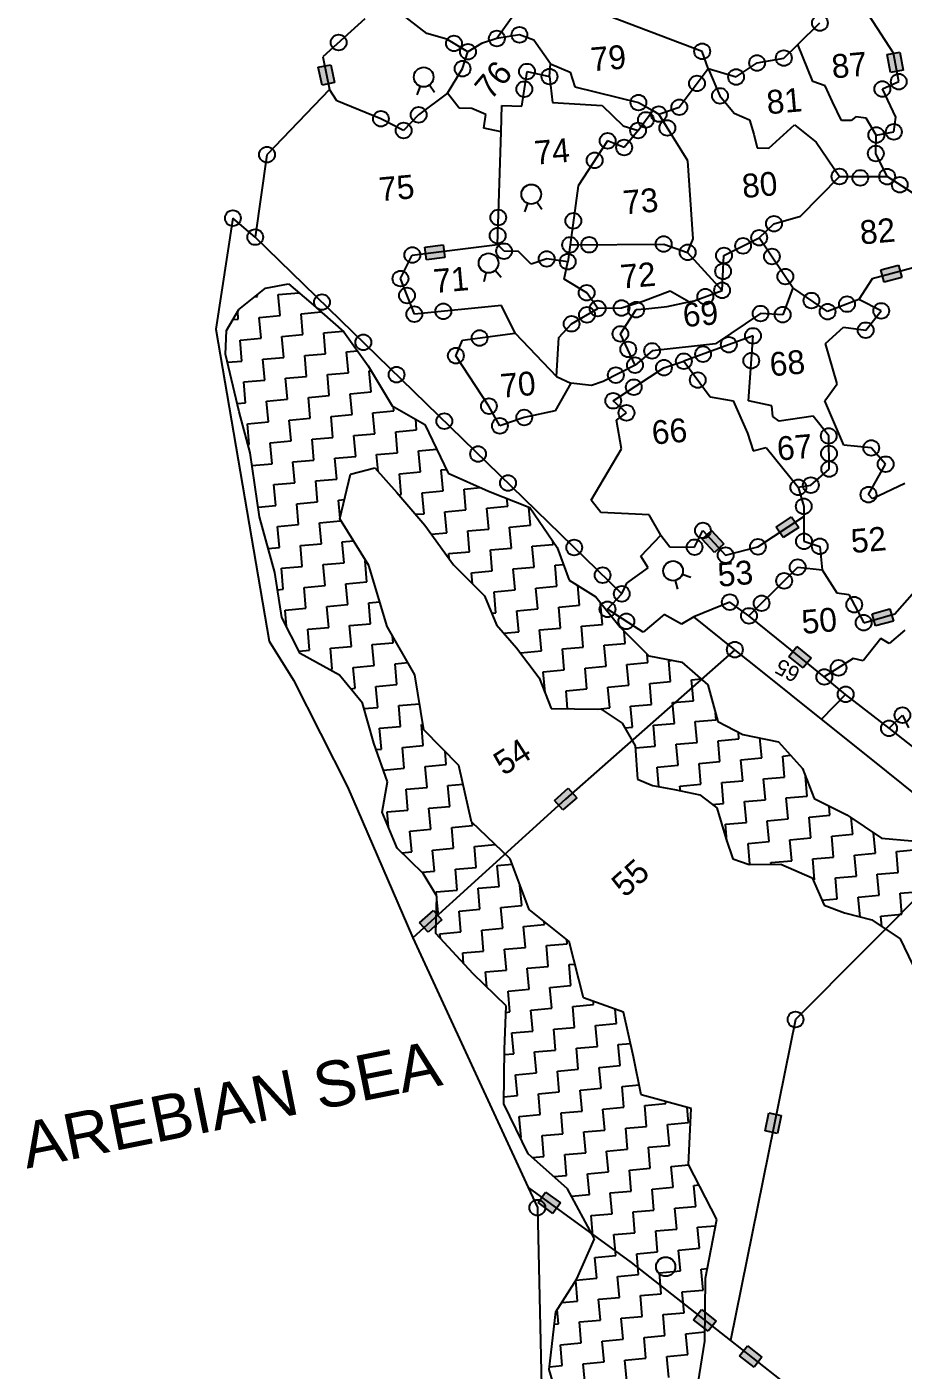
# Model space of a CAD drawing. Header units: metres. Extents: x 308560 to 311884, y 1910163 to 1912950.
# Drawn here: x 308560 to 309254, y 1910759 to 1911823 of the extents above; entities that cross this region are included whole.
import ezdxf

# ---------------------------------------------------------------- set-up
doc = ezdxf.new("R2010")
doc.units = ezdxf.units.M
doc.header["$MEASUREMENT"] = 0
for name, color, linetype in [('POLY_HATCH', 12, 'Continuous'), ('POLY_PARCEL', 6, 'Continuous'), ('TEXT_MAPOUT', 7, 'Continuous'), ('TEXT_PARCEL', 7, 'Continuous'), ('V_BOUND_LINE', 7, 'Continuous')]:
    doc.layers.add(name, color=color, linetype=linetype)
doc.styles.get("Standard").update_dxf_attribs({"font": 'arial.ttf'})
doc.styles.add('TEXT_MAP', font='')
doc.styles.get('TEXT_MAP').set_extended_font_data('Kruti Dev 050')

msp = doc.modelspace()

# ---------------------------------------------------------------- hatches: boundary and pattern name
for points in [[(309244.1, 1911787), (309254, 1911788.8), (309251.4, 1911803.2), (309241.5, 1911801.3)], [(308793.6, 1911776.9), (308803.5, 1911779), (308800.5, 1911793.2), (308790.6, 1911791.2)], [(308890.9, 1911640.5), (308889.6, 1911650.5), (308875.1, 1911648.7), (308876.4, 1911638.7)], [(309253.1, 1911624.7), (309250.5, 1911634.4), (309236.4, 1911630.6), (309239, 1911620.8)], [(309153.5, 1911426.8), (309159.1, 1911418.4), (309171.3, 1911426.5), (309165.7, 1911434.9)], [(309104.6, 1911406.6), (309112.1, 1911413.4), (309102.2, 1911424.1), (309094.8, 1911417.3)], [(309246.3, 1911352.3), (309243.6, 1911362), (309229.5, 1911358.1), (309232.2, 1911348.4)], [(309174.8, 1911315.1), (309181.1, 1911323), (309169.8, 1911332.2), (309163.4, 1911324.3)], [(308995.4, 1911212.2), (308988.7, 1911219.8), (308977.8, 1911210.1), (308984.5, 1911202.6)], [(308888.5, 1911115.5), (308881.8, 1911123), (308870.9, 1911113.2), (308877.7, 1911105.7)], [(309144.7, 1910948.2), (309154.6, 1910946.2), (309157.5, 1910960.5), (309147.6, 1910962.5)], [(308976.5, 1910882.9), (308982.4, 1910891.1), (308970.6, 1910899.7), (308964.7, 1910891.5)], [(309099.5, 1910789.6), (309105.8, 1910797.5), (309094.3, 1910806.6), (309088, 1910798.6)], [(309135.9, 1910761.1), (309142.1, 1910769), (309130.7, 1910778), (309124.4, 1910770.1)]]:
    msp.add_hatch(color=256).paths.add_polyline_path(points)

# ---------------------------------------------------------------- linework, layer by layer
for p, q in [((309241.5, 1911801.3), (309251.4, 1911803.2)), ((309251.4, 1911803.2), (309254, 1911788.8)), ((308790.6, 1911791.2), (308800.5, 1911793.2)), ((308800.5, 1911793.2), (308803.5, 1911779)), ((309244.1, 1911787), (309241.5, 1911801.3)), ((308793.6, 1911776.9), (308790.6, 1911791.2)), ((309254, 1911788.8), (309244.1, 1911787)), ((308803.5, 1911779), (308793.6, 1911776.9)), ((308869, 1911769.4), (308871.5, 1911776.1)), ((308882.7, 1911771.2), (308878.6, 1911777)), ((308954.2, 1911676.6), (308956.6, 1911683.3)), ((308967.8, 1911678.4), (308963.7, 1911684.2)), ((308875.1, 1911648.7), (308889.6, 1911650.5)), ((308876.4, 1911638.7), (308875.1, 1911648.7)), ((308889.6, 1911650.5), (308890.9, 1911640.5)), ((308890.9, 1911640.5), (308876.4, 1911638.7)), ((309236.4, 1911630.6), (309250.5, 1911634.4)), ((309250.5, 1911634.4), (309253.1, 1911624.7)), ((308922, 1911621.5), (308923.7, 1911628.4)), ((308935.4, 1911624.7), (308930.7, 1911630.1)), ((309239, 1911620.8), (309236.4, 1911630.6)), ((309253.1, 1911624.7), (309239, 1911620.8)), ((309153.5, 1911426.8), (309165.7, 1911434.9)), ((309165.7, 1911434.9), (309171.3, 1911426.5)), ((309094.8, 1911417.3), (309102.2, 1911424.1)), ((309102.2, 1911424.1), (309112.1, 1911413.4)), ((309159.1, 1911418.4), (309153.5, 1911426.8)), ((309171.3, 1911426.5), (309159.1, 1911418.4)), ((309104.6, 1911406.6), (309094.8, 1911417.3)), ((309112.1, 1911413.4), (309104.6, 1911406.6)), ((309085.7, 1911386.7), (309079, 1911389.2)), ((309075.4, 1911377.6), (309073.7, 1911384.5)), ((309229.5, 1911358.1), (309243.6, 1911362)), ((309232.2, 1911348.4), (309229.5, 1911358.1)), ((309243.6, 1911362), (309246.3, 1911352.3)), ((309246.3, 1911352.3), (309232.2, 1911348.4)), ((309163.4, 1911324.3), (309169.8, 1911332.2)), ((309174.8, 1911315.1), (309163.4, 1911324.3)), ((309169.8, 1911332.2), (309181.1, 1911323)), ((309181.1, 1911323), (309174.8, 1911315.1)), ((308977.8, 1911210.1), (308988.7, 1911219.8)), ((308988.7, 1911219.8), (308995.4, 1911212.2)), ((308984.5, 1911202.6), (308977.8, 1911210.1)), ((308995.4, 1911212.2), (308984.5, 1911202.6)), ((308870.9, 1911113.2), (308881.8, 1911123)), ((308881.8, 1911123), (308888.5, 1911115.5)), ((308877.7, 1911105.7), (308870.9, 1911113.2)), ((308888.5, 1911115.5), (308877.7, 1911105.7)), ((309144.7, 1910948.2), (309147.6, 1910962.5)), ((309147.6, 1910962.5), (309157.5, 1910960.5)), ((309157.5, 1910960.5), (309154.6, 1910946.2)), ((309154.6, 1910946.2), (309144.7, 1910948.2)), ((308964.7, 1910891.5), (308970.6, 1910899.7)), ((308970.6, 1910899.7), (308982.4, 1910891.1)), ((308976.5, 1910882.9), (308964.7, 1910891.5)), ((308982.4, 1910891.1), (308976.5, 1910882.9)), ((309088, 1910798.6), (309094.3, 1910806.6)), ((309094.3, 1910806.6), (309105.8, 1910797.5)), ((309099.5, 1910789.6), (309088, 1910798.6)), ((309105.8, 1910797.5), (309099.5, 1910789.6)), ((309124.4, 1910770.1), (309130.7, 1910778)), ((309135.9, 1910761.1), (309124.4, 1910770.1)), ((309130.7, 1910778), (309142.1, 1910769)), ((309142.1, 1910769), (309135.9, 1910761.1))]:
    msp.add_line(p, q)
for centre, radius in [((309188.1, 1911826.3), 6.24), ((308806.7, 1911810.8), 6.24), ((308898.1, 1911810.1), 6.24), ((308932.1, 1911814), 6.24), ((308950, 1911816.9), 6.24), ((308909.2, 1911803.5), 6.24), ((309094.8, 1911803.8), 6.24), ((309159.5, 1911798.5), 6.24), ((308904.9, 1911790.1), 6.24), ((308956, 1911787.8), 6.24), ((309138.3, 1911794.6), 6.24), ((308874.1, 1911783.4), 7.8), ((308973.8, 1911783.8), 6.24), ((309090.7, 1911778.4), 6.24), ((309121.7, 1911783.5), 6.24), ((309250.6, 1911779.8), 6.24), ((308953.9, 1911773.8), 6.24), ((309108.9, 1911768.5), 6.24), ((309237.6, 1911774), 6.24), ((309044.3, 1911763.2), 6.24), ((309060.4, 1911754.1), 6.24), ((309076.7, 1911759.5), 6.24), ((308840.2, 1911750.4), 6.24), ((308870.1, 1911753.5), 6.24), ((309050.2, 1911749.5), 6.24), ((309067.2, 1911743.1), 6.24), ((308858.2, 1911741.1), 6.24), ((309019.9, 1911732.9), 6.24), ((309044, 1911741.1), 6.24), ((309232.8, 1911737.5), 6.24), ((309246.7, 1911740), 6.24), ((308749.9, 1911721.9), 6.24), ((309033, 1911727.6), 6.24), ((309232.4, 1911722.8), 6.24), ((309009.6, 1911717.4), 6.24), ((309203.6, 1911704.6), 6.24), ((309220.1, 1911703.5), 6.24), ((309241.4, 1911704.5), 6.24), ((308959.3, 1911690.6), 7.8), ((309251.4, 1911698.1), 6.24), ((308722.9, 1911671.6), 6.24), ((308933.2, 1911672.1), 6.24), ((308992.7, 1911669.5), 6.24), ((309151.7, 1911667.2), 6.24), ((308740.6, 1911656.6), 6.24), ((308932.7, 1911657.7), 6.24), ((308990.1, 1911650.4), 6.24), ((309005.2, 1911650.5), 6.24), ((309064.3, 1911651.1), 6.24), ((309127.2, 1911649.7), 6.24), ((309140, 1911656.1), 6.24), ((308865.1, 1911642.4), 6.24), ((308925.5, 1911636), 7.8), ((308937.8, 1911645.4), 6.24), ((308971.6, 1911639.3), 6.24), ((308988.3, 1911637.1), 6.24), ((309083.3, 1911644.5), 6.24), ((309112.1, 1911642), 6.24), ((309150.1, 1911641.2), 6.24), ((309111.4, 1911629.5), 6.24), ((308855.7, 1911623.7), 6.24), ((309160.7, 1911625.3), 6.24), ((308793.5, 1911605.1), 6.24), ((308860.9, 1911610.3), 6.24), ((309003.3, 1911612.5), 6.24), ((309097.3, 1911609.4), 6.24), ((309110.6, 1911614.4), 6.24), ((309181.4, 1911606.3), 6.24), ((308866.7, 1911595.5), 6.24), ((308889.7, 1911597.8), 6.24), ((309003.5, 1911595), 6.24), ((309012, 1911600), 6.24), ((309030.9, 1911600.4), 6.24), ((309042.5, 1911599.1), 6.24), ((309141.1, 1911596), 6.24), ((309158.6, 1911595.1), 6.24), ((309194.2, 1911597.5), 6.24), ((309209.6, 1911603.5), 6.24), ((309236.7, 1911598.1), 6.24), ((308991.3, 1911587.9), 6.24), ((308826.3, 1911573.2), 6.24), ((308918.4, 1911576.6), 6.24), ((309030, 1911579.9), 6.24), ((309135.1, 1911578.3), 6.24), ((309224.4, 1911582.8), 6.24), ((308899.6, 1911562.6), 6.24), ((309036.2, 1911567.6), 6.24), ((309055.1, 1911566.4), 6.24), ((309095.5, 1911563.8), 6.24), ((309115.9, 1911571.3), 6.24), ((309041.6, 1911555.1), 6.24), ((309064.5, 1911553.1), 6.24), ((309080.3, 1911558.2), 6.24), ((309133.7, 1911558.7), 6.24), ((308852.6, 1911547.6), 6.24), ((309026.4, 1911547.2), 6.24), ((309091.3, 1911543.3), 6.24), ((309040.6, 1911537.6), 6.24), ((308925.8, 1911522.6), 6.24), ((309024.3, 1911526.9), 6.24), ((308890.5, 1911510.7), 6.24), ((308953.8, 1911513.6), 6.24), ((309034.8, 1911517.3), 6.24), ((308934.5, 1911507), 6.24), ((309195.1, 1911499), 6.24), ((309228.8, 1911489.5), 6.24), ((308917.2, 1911484.7), 6.24), ((309195.3, 1911485.1), 6.24), ((309195.5, 1911472.8), 6.24), ((309240.2, 1911476.6), 6.24), ((308940.9, 1911461.7), 6.24), ((309171, 1911458.3), 6.24), ((309180.9, 1911460), 6.24), ((309226.6, 1911452.5), 6.24), ((309175.3, 1911443.2), 6.24), ((309095.4, 1911424.1), 6.24), ((309175.5, 1911415.5), 6.24), ((308993.4, 1911410.6), 6.24), ((309088.8, 1911410.8), 6.24), ((309113.4, 1911404.5), 6.24), ((309139, 1911411.1), 6.24), ((309188, 1911411.5), 6.24), ((309071.8, 1911392.1), 7.8), ((309170.5, 1911395), 6.24), ((309015.9, 1911388.7), 6.24), ((309159.8, 1911384.2), 6.24), ((309031.1, 1911373.9), 6.24), ((309019.8, 1911361.6), 6.24), ((309116.7, 1911367.3), 6.24), ((309141.9, 1911366.4), 6.24), ((309215.3, 1911365.3), 6.24), ((309034.7, 1911352.1), 6.24), ((309131.9, 1911356.4), 6.24), ((309222.8, 1911351), 6.24), ((309120.7, 1911329.6), 6.24), ((309191.6, 1911308), 6.24), ((309202.9, 1911315.2), 6.24), ((309208.5, 1911294.2), 6.24), ((309253.5, 1911277.7), 6.24), ((309242.9, 1911267.3), 6.24), ((309168.8, 1911036.5), 6.24), ((308964.2, 1910887.4), 6.24), ((309065.9, 1910840.6), 7.62)]:
    msp.add_circle(centre, radius)
at = {"layer": 'POLY_HATCH'}
for p, q in [((308727.7, 1911599.2), (308748.8, 1911616.1)), ((308748.8, 1911616.1), (308766.9, 1911619.5)), ((308766.9, 1911619.5), (308784.7, 1911604.5)), ((308784.7, 1911604.5), (308810.7, 1911581.6)), ((308717.9, 1911582.6), (308727.7, 1911599.2)), ((308717.1, 1911563.8), (308717.9, 1911582.6)), ((308810.7, 1911581.6), (308830.1, 1911554.7)), ((308727.9, 1911518), (308717.1, 1911563.8)), ((308830.1, 1911554.7), (308849, 1911522.8)), ((308736.5, 1911485.7), (308727.9, 1911518)), ((308849, 1911522.8), (308875, 1911508.1)), ((308875, 1911508.1), (308893.5, 1911469.5)), ((308743.9, 1911435), (308736.5, 1911485.7)), ((308816.2, 1911468.6), (308835.5, 1911473.7)), ((308835.5, 1911473.7), (308852.9, 1911454.2)), ((308807.7, 1911433.2), (308816.2, 1911468.6)), ((308893.5, 1911469.5), (308925.4, 1911455.3)), ((308852.9, 1911454.2), (308875, 1911428.2)), ((308925.4, 1911455.3), (308958.2, 1911442.2)), ((308958.2, 1911442.2), (308979.9, 1911410.6)), ((308756.1, 1911390.9), (308743.9, 1911435)), ((308830.7, 1911396.4), (308807.7, 1911433.2)), ((308875, 1911428.2), (308897.6, 1911396.8)), ((308979.9, 1911410.6), (308989.5, 1911384.7)), ((308761.6, 1911355), (308756.1, 1911390.9)), ((308845.2, 1911347.9), (308830.7, 1911396.4)), ((308897.6, 1911396.8), (308922.2, 1911372.4)), ((308989.5, 1911384.7), (309010.6, 1911371.5)), ((308922.2, 1911372.4), (308931.7, 1911349.4)), ((309010.6, 1911371.5), (309029.7, 1911347.5)), ((308776.3, 1911326.7), (308761.6, 1911355)), ((308867, 1911309.7), (308845.2, 1911347.9)), ((308931.7, 1911349.4), (308947.7, 1911331.1)), ((309029.7, 1911347.5), (309052.6, 1911324.8)), ((308807.5, 1911309.5), (308776.3, 1911326.7)), ((308947.7, 1911331.1), (308965.5, 1911307.4)), ((309052.6, 1911324.8), (309078.8, 1911319.8)), ((309078.8, 1911319.8), (309099.3, 1911301.7)), ((308825.5, 1911287.3), (308807.5, 1911309.5)), ((308874.3, 1911266), (308867, 1911309.7)), ((308965.5, 1911307.4), (308975.1, 1911283.1)), ((309099.3, 1911301.7), (309107.2, 1911272.8)), ((308834.6, 1911255.6), (308825.5, 1911287.3)), ((308975.1, 1911283.1), (308993.6, 1911282.7)), ((308993.6, 1911282.7), (309014.7, 1911282.5)), ((309014.7, 1911282.5), (309031.4, 1911271.5)), ((309031.4, 1911271.5), (309041.8, 1911253.5)), ((309107.2, 1911272.8), (309127.1, 1911262.4)), ((308902, 1911237.8), (308874.3, 1911266)), ((309127.1, 1911262.4), (309155.3, 1911256.6)), ((308845.5, 1911225), (308834.6, 1911255.6)), ((309041.8, 1911253.5), (309043.5, 1911227.1)), ((309155.3, 1911256.6), (309174.2, 1911235.5)), ((308912.1, 1911193.1), (308902, 1911237.8)), ((309174.2, 1911235.5), (309183.6, 1911211.6)), ((308841.3, 1911200.9), (308845.5, 1911225)), ((309043.5, 1911227.1), (309055.5, 1911222.1)), ((309055.5, 1911222.1), (309072.8, 1911218.8)), ((309072.8, 1911218.8), (309093, 1911214.5)), ((309093, 1911214.5), (309106.3, 1911204.3)), ((309183.6, 1911211.6), (309209.5, 1911198.8)), ((308853.1, 1911172.3), (308841.3, 1911200.9)), ((309106.3, 1911204.3), (309113.8, 1911179.5)), ((309209.5, 1911198.8), (309236.9, 1911180.3)), ((308942.6, 1911163.8), (308912.1, 1911193.1)), ((309113.8, 1911179.5), (309119.1, 1911163.8)), ((309236.9, 1911180.3), (309260.9, 1911178.1)), ((308873.8, 1911152.3), (308853.1, 1911172.3)), ((308957.8, 1911123.6), (308942.6, 1911163.8)), ((309119.1, 1911163.8), (309132, 1911159.3)), ((309132, 1911159.3), (309157.2, 1911159.5)), ((309157.2, 1911159.5), (309182, 1911148.8)), ((308884.6, 1911134.3), (308873.8, 1911152.3)), ((309182, 1911148.8), (309191.4, 1911127.1)), ((308883.8, 1911104.6), (308884.6, 1911134.3)), ((308989.3, 1911098.4), (308957.8, 1911123.6)), ((309191.4, 1911127.1), (309207.6, 1911121)), ((309207.6, 1911121), (309229.3, 1911115.5)), ((309229.3, 1911115.5), (309251.7, 1911100.4)), ((308913.4, 1911072.7), (308883.8, 1911104.6)), ((309251.7, 1911100.4), (309261.5, 1911080.2)), ((309000.7, 1911053.8), (308989.3, 1911098.4)), ((308939.4, 1911047.4), (308913.4, 1911072.7)), ((308938.1, 1911012.8), (308939.4, 1911047.4)), ((309032.4, 1911042.3), (309000.7, 1911053.8)), ((309040.3, 1911006.9), (309032.4, 1911042.3)), ((308937.5, 1910969.6), (308938.1, 1911012.8)), ((309046.4, 1910976.8), (309040.3, 1911006.9)), ((309086.2, 1910966), (309046.4, 1910976.8)), ((308957, 1910930), (308937.5, 1910969.6)), ((309084, 1910921.5), (309086.2, 1910966)), ((308988.2, 1910902.2), (308957, 1910930)), ((309106.3, 1910877.9), (309084, 1910921.5)), ((309009.6, 1910862.8), (308988.2, 1910902.2)), ((309097.4, 1910831.4), (309106.3, 1910877.9)), ((308995.4, 1910831), (309009.6, 1910862.8)), ((308978.8, 1910804.8), (308995.4, 1910831)), ((309097, 1910781.7), (309097.4, 1910831.4)), ((308973.5, 1910759.2), (308978.8, 1910804.8)), ((309089.5, 1910735.4), (309097, 1910781.7)), ((308986.7, 1910714.2), (308973.5, 1910759.2))]:
    msp.add_line(p, q, dxfattribs=at)
at = {"layer": 'POLY_HATCH', "linetype": 'Continuous', "ltscale": 10}
for p, q in [((308758.9, 1911611), (308775.3, 1911612.5)), ((308760.3, 1911594.5), (308758.9, 1911611)), ((308740.4, 1911609.4), (308742.3, 1911609.6)), ((308742.3, 1911609.6), (308742.2, 1911610.8)), ((308722.9, 1911591.2), (308727.2, 1911591.5)), ((308727.2, 1911591.5), (308726.7, 1911597.5)), ((308743.8, 1911593), (308760.3, 1911594.5)), ((308745.2, 1911576.4), (308743.8, 1911593)), ((308776.9, 1911595.9), (308792.9, 1911597.3)), ((308778.4, 1911579.3), (308776.9, 1911595.9)), ((308761.8, 1911577.9), (308778.4, 1911579.3)), ((308794.9, 1911580.8), (308810.1, 1911582.1)), ((308796.4, 1911564.2), (308794.9, 1911580.8)), ((308728.6, 1911575), (308745.2, 1911576.4)), ((308730.1, 1911558.4), (308728.6, 1911575)), ((308763.2, 1911561.3), (308761.8, 1911577.9)), ((308718.6, 1911557.4), (308730.1, 1911558.4)), ((308746.7, 1911559.8), (308763.2, 1911561.3)), ((308748.1, 1911543.3), (308746.7, 1911559.8)), ((308779.8, 1911562.8), (308796.4, 1911564.2)), ((308781.3, 1911546.2), (308779.8, 1911562.8)), ((308813, 1911565.7), (308821.6, 1911566.4)), ((308814.4, 1911549.1), (308813, 1911565.7)), ((308797.9, 1911547.6), (308814.4, 1911549.1)), ((308799.3, 1911531.1), (308797.9, 1911547.6)), ((308831, 1911550.6), (308832.5, 1911550.7)), ((308832.5, 1911534), (308831, 1911550.6)), ((308731.6, 1911541.8), (308748.1, 1911543.3)), ((308733, 1911525.2), (308731.6, 1911541.8)), ((308764.7, 1911544.7), (308781.3, 1911546.2)), ((308766.2, 1911528.1), (308764.7, 1911544.7)), ((308749.6, 1911526.7), (308766.2, 1911528.1)), ((308751, 1911510.1), (308749.6, 1911526.7)), ((308782.7, 1911529.6), (308799.3, 1911531.1)), ((308784.2, 1911513), (308782.7, 1911529.6)), ((308815.9, 1911532.5), (308832.5, 1911534)), ((308817.3, 1911515.9), (308815.9, 1911532.5)), ((308726.3, 1911524.6), (308733, 1911525.2)), ((308800.8, 1911514.5), (308817.3, 1911515.9)), ((308833.9, 1911517.4), (308850.5, 1911518.9)), ((308835.4, 1911500.8), (308833.9, 1911517.4)), ((308850.5, 1911518.9), (308850.2, 1911522.1)), ((308734.5, 1911508.7), (308751, 1911510.1)), ((308735.9, 1911492.1), (308734.5, 1911508.7)), ((308767.6, 1911511.6), (308784.2, 1911513)), ((308769.1, 1911495), (308767.6, 1911511.6)), ((308802.2, 1911497.9), (308800.8, 1911514.5)), ((308868.5, 1911503.8), (308867.8, 1911512.2)), ((308752.5, 1911493.5), (308769.1, 1911495)), ((308785.7, 1911496.5), (308802.2, 1911497.9)), ((308787.1, 1911479.9), (308785.7, 1911496.5)), ((308818.8, 1911499.4), (308835.4, 1911500.8)), ((308820.3, 1911482.8), (308818.8, 1911499.4)), ((308852, 1911502.3), (308868.5, 1911503.8)), ((308853.4, 1911485.7), (308852, 1911502.3)), ((308734.8, 1911492), (308735.9, 1911492.1)), ((308754, 1911477), (308752.5, 1911493.5)), ((308836.8, 1911484.3), (308853.4, 1911485.7)), ((308838, 1911471), (308836.8, 1911484.3)), ((308870, 1911487.2), (308884.5, 1911488.4)), ((308871.5, 1911470.6), (308870, 1911487.2)), ((308738, 1911475.6), (308754, 1911477)), ((308770.5, 1911478.4), (308787.1, 1911479.9)), ((308772, 1911461.8), (308770.5, 1911478.4)), ((308803.7, 1911481.3), (308820.3, 1911482.8)), ((308805.2, 1911464.8), (308803.7, 1911481.3)), ((308788.6, 1911463.3), (308805.2, 1911464.8)), ((308790, 1911446.7), (308788.6, 1911463.3)), ((308854.9, 1911469.1), (308871.5, 1911470.6)), ((308856.3, 1911452.6), (308854.9, 1911469.1)), ((308888, 1911472.1), (308892.1, 1911472.4)), ((308889.5, 1911455.5), (308888, 1911472.1)), ((308755.4, 1911460.4), (308772, 1911461.8)), ((308756.9, 1911443.8), (308755.4, 1911460.4)), ((308854.4, 1911452.4), (308856.3, 1911452.6)), ((308872.9, 1911454), (308889.5, 1911455.5)), ((308874.4, 1911437.4), (308872.9, 1911454)), ((308906.1, 1911456.9), (308919.1, 1911458.1)), ((308907.5, 1911440.4), (308906.1, 1911456.9)), ((308742.8, 1911442.6), (308756.9, 1911443.8)), ((308773.5, 1911445.3), (308790, 1911446.7)), ((308774.9, 1911428.7), (308773.5, 1911445.3)), ((308806.6, 1911448.2), (308811.4, 1911448.6)), ((308807.9, 1911433.8), (308806.6, 1911448.2)), ((308924.1, 1911441.8), (308940.7, 1911443.3)), ((308925.6, 1911425.2), (308924.1, 1911441.8)), ((308940.7, 1911443.3), (308940.1, 1911449.4)), ((308958.7, 1911428.2), (308957.5, 1911442.4)), ((308791.5, 1911430.2), (308808.1, 1911431.6)), ((308793, 1911413.6), (308791.5, 1911430.2)), ((308808.1, 1911431.6), (308808, 1911432.8)), ((308867.7, 1911436.9), (308874.4, 1911437.4)), ((308890.9, 1911438.9), (308907.5, 1911440.4)), ((308892.4, 1911422.3), (308890.9, 1911438.9)), ((308758.3, 1911427.2), (308774.9, 1911428.7)), ((308759.8, 1911410.7), (308758.3, 1911427.2)), ((308880, 1911421.2), (308892.4, 1911422.3)), ((308909, 1911423.8), (308925.6, 1911425.2)), ((308910.4, 1911407.2), (308909, 1911423.8)), ((308942.1, 1911426.7), (308958.7, 1911428.2)), ((308943.6, 1911410.1), (308942.1, 1911426.7)), ((308750.8, 1911409.9), (308759.8, 1911410.7)), ((308776.4, 1911412.1), (308793, 1911413.6)), ((308777.8, 1911395.5), (308776.4, 1911412.1)), ((308809.5, 1911415), (308818.6, 1911415.8)), ((308811, 1911398.5), (308809.5, 1911415)), ((308927, 1911408.7), (308943.6, 1911410.1)), ((308960.2, 1911411.6), (308976.7, 1911413)), ((308961.6, 1911395), (308960.2, 1911411.6)), ((308976.7, 1911413), (308976.5, 1911415.5)), ((308794.4, 1911397), (308811, 1911398.5)), ((308827.6, 1911399.9), (308828.5, 1911400)), ((308829, 1911383.3), (308827.6, 1911399.9)), ((308893.9, 1911405.8), (308910.4, 1911407.2)), ((308894.2, 1911401.4), (308893.9, 1911405.8)), ((308928.5, 1911392.1), (308927, 1911408.7)), ((308761.3, 1911394.1), (308777.8, 1911395.5)), ((308762.7, 1911377.5), (308761.3, 1911394.1)), ((308795.9, 1911380.4), (308794.4, 1911397)), ((308911.9, 1911390.6), (308928.5, 1911392.1)), ((308912.7, 1911381.8), (308911.9, 1911390.6)), ((308945.1, 1911393.6), (308961.6, 1911395)), ((308946.5, 1911377), (308945.1, 1911393.6)), ((308978.2, 1911396.5), (308984.9, 1911397.1)), ((308979.7, 1911379.9), (308978.2, 1911396.5)), ((308758.2, 1911377.1), (308762.7, 1911377.5)), ((308779.3, 1911379), (308795.9, 1911380.4)), ((308780.8, 1911362.4), (308779.3, 1911379)), ((308812.4, 1911381.9), (308829, 1911383.3)), ((308813.9, 1911365.3), (308812.4, 1911381.9)), ((308929.9, 1911375.5), (308946.5, 1911377)), ((308963.1, 1911378.4), (308979.7, 1911379.9)), ((308964.5, 1911361.9), (308963.1, 1911378.4)), ((308997.7, 1911364.8), (308996.3, 1911380.4)), ((308830.5, 1911366.8), (308839.4, 1911367.5)), ((308831.9, 1911350.2), (308830.5, 1911366.8)), ((308931.4, 1911358.9), (308929.9, 1911375.5)), ((309014.3, 1911366.2), (309014.7, 1911366.3)), ((309015.7, 1911349.7), (309014.3, 1911366.2)), ((308764.2, 1911360.9), (308780.8, 1911362.4)), ((308765.3, 1911347.9), (308764.2, 1911360.9)), ((308797.3, 1911363.8), (308813.9, 1911365.3)), ((308798.8, 1911347.3), (308797.3, 1911363.8)), ((308927.9, 1911358.6), (308931.4, 1911358.9)), ((308948, 1911360.4), (308964.5, 1911361.9)), ((308949.4, 1911343.8), (308948, 1911360.4)), ((308981.1, 1911363.3), (308997.7, 1911364.8)), ((308982.6, 1911346.7), (308981.1, 1911363.3)), ((308782.2, 1911345.8), (308798.8, 1911347.3)), ((308783.7, 1911329.2), (308782.2, 1911345.8)), ((308815.4, 1911348.7), (308831.9, 1911350.2)), ((308816.8, 1911332.2), (308815.4, 1911348.7)), ((308966, 1911345.3), (308982.6, 1911346.7)), ((308967.5, 1911328.7), (308966, 1911345.3)), ((308999.2, 1911348.2), (309015.7, 1911349.7)), ((309000.6, 1911331.6), (308999.2, 1911348.2)), ((308833.4, 1911333.6), (308850, 1911335.1)), ((308850, 1911335.1), (308849.5, 1911340.5)), ((308937.5, 1911342.8), (308949.4, 1911343.8)), ((309017.2, 1911333.1), (309033.8, 1911334.5)), ((309033.8, 1911334.5), (309032.9, 1911344.3)), ((308775.3, 1911328.5), (308783.7, 1911329.2)), ((308800.2, 1911330.7), (308816.8, 1911332.2)), ((308801.7, 1911314.1), (308800.2, 1911330.7)), ((308834.9, 1911317), (308833.4, 1911333.6)), ((308950.9, 1911327.2), (308967.5, 1911328.7)), ((308950.9, 1911326.7), (308950.9, 1911327.2)), ((308984, 1911330.2), (309000.6, 1911331.6)), ((308985.5, 1911313.6), (308984, 1911330.2)), ((309018.7, 1911316.5), (309017.2, 1911333.1)), ((309051.8, 1911319.4), (309051.2, 1911326.1)), ((308799.4, 1911313.9), (308801.7, 1911314.1)), ((308818.3, 1911315.6), (308834.9, 1911317)), ((308819.7, 1911299), (308818.3, 1911315.6)), ((308851.4, 1911318.5), (308861.5, 1911319.4)), ((308852.9, 1911301.9), (308851.4, 1911318.5)), ((308968.9, 1911312.1), (308985.5, 1911313.6)), ((309002.1, 1911315), (309018.7, 1911316.5)), ((309003.5, 1911298.5), (309002.1, 1911315)), ((309035.2, 1911318), (309051.8, 1911319.4)), ((309036.7, 1911301.4), (309035.2, 1911318)), ((309068.4, 1911320.9), (309071.6, 1911321.2)), ((309069.8, 1911304.3), (309068.4, 1911320.9)), ((308970.4, 1911295.6), (308968.9, 1911312.1)), ((309053.3, 1911302.9), (309069.8, 1911304.3)), ((309054.7, 1911286.3), (309053.3, 1911302.9)), ((309086.4, 1911305.8), (309094, 1911306.4)), ((309087.9, 1911289.2), (309086.4, 1911305.8)), ((308816.2, 1911298.7), (308819.7, 1911299)), ((308836.3, 1911300.5), (308852.9, 1911301.9)), ((308837.8, 1911283.9), (308836.3, 1911300.5)), ((308970.2, 1911295.5), (308970.4, 1911295.6)), ((308987, 1911297), (309003.5, 1911298.5)), ((308988.2, 1911282.8), (308987, 1911297)), ((309020.1, 1911299.9), (309036.7, 1911301.4)), ((309021.6, 1911283.4), (309020.1, 1911299.9)), ((308826.7, 1911282.9), (308837.8, 1911283.9)), ((308854.4, 1911285.3), (308870.8, 1911286.8)), ((308855.8, 1911268.8), (308854.4, 1911285.3)), ((309012, 1911282.5), (309021.6, 1911283.4)), ((309038.1, 1911284.8), (309054.7, 1911286.3)), ((309039.6, 1911268.2), (309038.1, 1911284.8)), ((309071.3, 1911287.7), (309087.9, 1911289.2)), ((309072.8, 1911271.2), (309071.3, 1911287.7)), ((308872.4, 1911270.2), (308873.6, 1911270.3)), ((309056.2, 1911269.7), (309072.8, 1911271.2)), ((309089.3, 1911272.6), (309105.9, 1911274.1)), ((309090.8, 1911256), (309089.3, 1911272.6)), ((309105.9, 1911274.1), (309105.4, 1911279.4)), ((308839.2, 1911267.3), (308855.8, 1911268.8)), ((308840.7, 1911250.7), (308839.2, 1911267.3)), ((308873.8, 1911253.6), (308872.4, 1911270.2)), ((309033.6, 1911267.7), (309039.6, 1911268.2)), ((309057.6, 1911253.1), (309056.2, 1911269.7)), ((309123.9, 1911259), (309123.5, 1911264.3)), ((309142, 1911243.8), (309140.6, 1911259.7)), ((308836.4, 1911250.4), (308840.7, 1911250.7)), ((308857.3, 1911252.2), (308873.8, 1911253.6)), ((308858.7, 1911235.6), (308857.3, 1911252.2)), ((308891.9, 1911238.5), (308891, 1911249.1)), ((309041.9, 1911251.7), (309057.6, 1911253.1)), ((309074.2, 1911254.6), (309090.8, 1911256)), ((309075.7, 1911238), (309074.2, 1911254.6)), ((309107.4, 1911257.5), (309123.9, 1911259)), ((309108.8, 1911240.9), (309107.4, 1911257.5)), ((308875.3, 1911237.1), (308891.9, 1911238.5)), ((309092.3, 1911239.5), (309108.8, 1911240.9)), ((309093.7, 1911222.9), (309092.3, 1911239.5)), ((309125.4, 1911242.4), (309142, 1911243.8)), ((309126.9, 1911225.8), (309125.4, 1911242.4)), ((309158.6, 1911245.3), (309164.9, 1911245.9)), ((309160, 1911228.7), (309158.6, 1911245.3)), ((308842.2, 1911234.2), (308858.7, 1911235.6)), ((308876.8, 1911220.5), (308875.3, 1911237.1)), ((309059.1, 1911236.5), (309075.7, 1911238)), ((309060.5, 1911221.1), (309059.1, 1911236.5)), ((309143.4, 1911227.3), (309160, 1911228.7)), ((309178.1, 1911213.6), (309176.7, 1911229.2)), ((308860.2, 1911219), (308876.8, 1911220.5)), ((308861.6, 1911202.5), (308860.2, 1911219)), ((308893.3, 1911222), (308905.3, 1911223)), ((308894.8, 1911205.4), (308893.3, 1911222)), ((309077.1, 1911221.4), (309093.7, 1911222.9)), ((309077.5, 1911217.8), (309077.1, 1911221.4)), ((309110.3, 1911224.3), (309126.9, 1911225.8)), ((309111.7, 1911207.8), (309110.3, 1911224.3)), ((309144.9, 1911210.7), (309143.4, 1911227.3)), ((309102.8, 1911207), (309111.7, 1911207.8)), ((309128.3, 1911209.2), (309144.9, 1911210.7)), ((309129.8, 1911192.7), (309128.3, 1911209.2)), ((309161.5, 1911212.1), (309178.1, 1911213.6)), ((309162.9, 1911195.6), (309161.5, 1911212.1)), ((308845.1, 1911201), (308861.6, 1911202.5)), ((308846.1, 1911189.2), (308845.1, 1911201)), ((308878.2, 1911203.9), (308894.8, 1911205.4)), ((308879.7, 1911187.3), (308878.2, 1911203.9)), ((309179.5, 1911197), (309196.1, 1911198.5)), ((309181, 1911180.5), (309179.5, 1911197)), ((309196.1, 1911198.5), (309195.4, 1911205.7)), ((309214.1, 1911183.4), (309213, 1911196.5)), ((308863.1, 1911185.9), (308879.7, 1911187.3)), ((308864.6, 1911169.3), (308863.1, 1911185.9)), ((308896.3, 1911188.8), (308912.8, 1911190.3)), ((308897.7, 1911172.2), (308896.3, 1911188.8)), ((308912.8, 1911190.3), (308912.6, 1911192.6)), ((309113.2, 1911191.2), (309129.8, 1911192.7)), ((309114.4, 1911177.9), (309113.2, 1911191.2)), ((309146.4, 1911194.1), (309162.9, 1911195.6)), ((309147.8, 1911177.5), (309146.4, 1911194.1)), ((308914.3, 1911173.7), (308930.8, 1911175.1)), ((309131.2, 1911176.1), (309147.8, 1911177.5)), ((309132.7, 1911159.5), (309131.2, 1911176.1)), ((309164.4, 1911179), (309181, 1911180.5)), ((309165.9, 1911162.4), (309164.4, 1911179)), ((309197.5, 1911181.9), (309214.1, 1911183.4)), ((309199, 1911165.3), (309197.5, 1911181.9)), ((309232.2, 1911168.3), (309230.7, 1911184.5)), ((308856.9, 1911168.6), (308864.6, 1911169.3)), ((308881.1, 1911170.8), (308897.7, 1911172.2)), ((308882.6, 1911154.2), (308881.1, 1911170.8)), ((308915.8, 1911157.1), (308914.3, 1911173.7)), ((309182.4, 1911163.9), (309199, 1911165.3)), ((309183.9, 1911147.3), (309182.4, 1911163.9)), ((309215.6, 1911166.8), (309232.2, 1911168.3)), ((309217, 1911150.2), (309215.6, 1911166.8)), ((309248.7, 1911169.7), (309265.3, 1911171.2)), ((309250.2, 1911153.1), (309248.7, 1911169.7)), ((308872.7, 1911153.3), (308882.6, 1911154.2)), ((308899.2, 1911155.7), (308915.8, 1911157.1)), ((308900.6, 1911139.1), (308899.2, 1911155.7)), ((308932.3, 1911158.6), (308944.2, 1911159.6)), ((308933.8, 1911142), (308932.3, 1911158.6)), ((309131.7, 1911159.4), (309132.7, 1911159.5)), ((309149.3, 1911161), (309165.9, 1911162.4)), ((309149.4, 1911159.5), (309149.3, 1911161)), ((308951.8, 1911126.9), (308950.4, 1911143.1)), ((309182.7, 1911147.2), (309183.9, 1911147.3)), ((309200.5, 1911148.8), (309217, 1911150.2)), ((309201.9, 1911132.2), (309200.5, 1911148.8)), ((309233.6, 1911151.7), (309250.2, 1911153.1)), ((309235.1, 1911135.1), (309233.6, 1911151.7)), ((308884.1, 1911137.6), (308900.6, 1911139.1)), ((308884.3, 1911134.8), (308884.1, 1911137.6)), ((308885.5, 1911121), (308884.6, 1911131.9)), ((308917.2, 1911140.5), (308933.8, 1911142)), ((308918.7, 1911124), (308917.2, 1911140.5)), ((309189.7, 1911131.1), (309201.9, 1911132.2)), ((309218.5, 1911133.6), (309235.1, 1911135.1)), ((309219.9, 1911117.9), (309218.5, 1911133.6)), ((309251.6, 1911136.6), (309268.2, 1911138)), ((309253.1, 1911120), (309251.6, 1911136.6)), ((308902.1, 1911122.5), (308918.7, 1911124)), ((308903.6, 1911105.9), (308902.1, 1911122.5)), ((308935.2, 1911125.4), (308951.8, 1911126.9)), ((308936.7, 1911108.8), (308935.2, 1911125.4)), ((308884.3, 1911120.9), (308885.5, 1911121)), ((308953.3, 1911110.3), (308969.9, 1911111.8)), ((308969.9, 1911111.8), (308969.7, 1911114.1)), ((309236.5, 1911118.5), (309253.1, 1911120)), ((309237.3, 1911110.1), (309236.5, 1911118.5)), ((308887, 1911104.5), (308903.6, 1911105.9)), ((308887.3, 1911100.9), (308887, 1911104.5)), ((308920.1, 1911107.4), (308936.7, 1911108.8)), ((308921.6, 1911090.8), (308920.1, 1911107.4)), ((308954.7, 1911093.7), (308953.3, 1911110.3)), ((308905, 1911089.3), (308921.6, 1911090.8)), ((308905.7, 1911081), (308905, 1911089.3)), ((308938.2, 1911092.3), (308954.7, 1911093.7)), ((308939.6, 1911075.7), (308938.2, 1911092.3)), ((308971.3, 1911095.2), (308987.9, 1911096.6)), ((308972.8, 1911078.6), (308971.3, 1911095.2)), ((308987.9, 1911096.6), (308987.6, 1911099.8)), ((308989.4, 1911080.1), (308993.9, 1911080.5)), ((308990.8, 1911063.5), (308989.4, 1911080.1)), ((308923, 1911074.2), (308939.6, 1911075.7)), ((308924.1, 1911062.3), (308923, 1911074.2)), ((308956.2, 1911077.1), (308972.8, 1911078.6)), ((308957.7, 1911060.6), (308956.2, 1911077.1)), ((308941.1, 1911059.1), (308957.7, 1911060.6)), ((308942.5, 1911042.5), (308941.1, 1911059.1)), ((308974.2, 1911062), (308990.8, 1911063.5)), ((308975.7, 1911045.5), (308974.2, 1911062)), ((308992.3, 1911046.9), (309008.8, 1911048.4)), ((308993.7, 1911030.3), (308992.3, 1911046.9)), ((309008.8, 1911048.4), (309008.6, 1911050.9)), ((308939.2, 1911042.2), (308942.5, 1911042.5)), ((308959.1, 1911044), (308975.7, 1911045.5)), ((308960.6, 1911027.4), (308959.1, 1911044)), ((309026.9, 1911033.3), (309025.9, 1911044.7)), ((308944, 1911026), (308960.6, 1911027.4)), ((308945.5, 1911009.4), (308944, 1911026)), ((308977.2, 1911028.9), (308993.7, 1911030.3)), ((308978.6, 1911012.3), (308977.2, 1911028.9)), ((309010.3, 1911031.8), (309026.9, 1911033.3)), ((309011.8, 1911015.2), (309010.3, 1911031.8)), ((308995.2, 1911013.8), (309011.8, 1911015.2)), ((309028.3, 1911016.7), (309038, 1911017.5)), ((309029.8, 1911000.1), (309028.3, 1911016.7)), ((308938, 1911008.7), (308945.5, 1911009.4)), ((308962, 1911010.8), (308978.6, 1911012.3)), ((308963.5, 1910994.3), (308962, 1911010.8)), ((308996.6, 1910997.2), (308995.2, 1911013.8)), ((308946.9, 1910992.8), (308963.5, 1910994.3)), ((308980.1, 1910995.7), (308996.6, 1910997.2)), ((308981.5, 1910979.2), (308980.1, 1910995.7)), ((309013.2, 1910998.6), (309029.8, 1911000.1)), ((309014.7, 1910982.1), (309013.2, 1910998.6)), ((308948.4, 1910976.2), (308946.9, 1910992.8)), ((309031.3, 1910983.5), (309044.8, 1910984.7)), ((309032.7, 1910967), (309031.3, 1910983.5)), ((308937.6, 1910975.3), (308948.4, 1910976.2)), ((308965, 1910977.7), (308981.5, 1910979.2)), ((308966.4, 1910961.1), (308965, 1910977.7)), ((308998.1, 1910980.6), (309014.7, 1910982.1)), ((308999.6, 1910964), (308998.1, 1910980.6)), ((308983, 1910962.6), (308999.6, 1910964)), ((308984.4, 1910946), (308983, 1910962.6)), ((309016.1, 1910965.5), (309032.7, 1910967)), ((309017.6, 1910948.9), (309016.1, 1910965.5)), ((309049.3, 1910968.4), (309065.9, 1910969.9)), ((309050.8, 1910951.8), (309049.3, 1910968.4)), ((309065.9, 1910969.9), (309065.7, 1910971.5)), ((309083.9, 1910954.8), (309082.8, 1910966.9)), ((308949.8, 1910959.7), (308966.4, 1910961.1)), ((308951.3, 1910943.1), (308949.8, 1910959.7)), ((309034.2, 1910950.4), (309050.8, 1910951.8)), ((309067.3, 1910953.3), (309083.9, 1910954.8)), ((309068.8, 1910936.7), (309067.3, 1910953.3)), ((308950.6, 1910943), (308951.3, 1910943.1)), ((308967.9, 1910944.5), (308984.4, 1910946)), ((308969.3, 1910928), (308967.9, 1910944.5)), ((309001, 1910947.5), (309017.6, 1910948.9)), ((309002.5, 1910930.9), (309001, 1910947.5)), ((309035.6, 1910933.8), (309034.2, 1910950.4)), ((308985.9, 1910929.4), (309002.5, 1910930.9)), ((309019.1, 1910932.3), (309035.6, 1910933.8)), ((309020.5, 1910915.8), (309019.1, 1910932.3)), ((309052.2, 1910935.3), (309068.8, 1910936.7)), ((309053.7, 1910918.7), (309052.2, 1910935.3)), ((308960.2, 1910927.2), (308969.3, 1910928)), ((308987.4, 1910912.8), (308985.9, 1910929.4)), ((309070.2, 1910920.1), (309084.1, 1910921.4)), ((309071.7, 1910903.6), (309070.2, 1910920.1)), ((308977.2, 1910912), (308987.4, 1910912.8)), ((309003.9, 1910914.3), (309020.5, 1910915.8)), ((309005.4, 1910897.7), (309003.9, 1910914.3)), ((309037.1, 1910917.2), (309053.7, 1910918.7)), ((309038.6, 1910900.6), (309037.1, 1910917.2)), ((308991.3, 1910896.5), (309005.4, 1910897.7)), ((309022, 1910899.2), (309038.6, 1910900.6)), ((309023.4, 1910882.6), (309022, 1910899.2)), ((309055.1, 1910902.1), (309071.7, 1910903.6)), ((309056.6, 1910885.5), (309055.1, 1910902.1)), ((309088.3, 1910905), (309092.2, 1910905.4)), ((309089.7, 1910888.4), (309088.3, 1910905)), ((309073.2, 1910887), (309089.7, 1910888.4)), ((309006.9, 1910881.2), (309023.4, 1910882.6)), ((309008.2, 1910865.4), (309006.9, 1910881.2)), ((309040, 1910884.1), (309056.6, 1910885.5)), ((309041.5, 1910867.5), (309040, 1910884.1)), ((309074.6, 1910870.4), (309073.2, 1910887)), ((309024.9, 1910866), (309041.5, 1910867.5)), ((309026.4, 1910849.5), (309024.9, 1910866)), ((309058, 1910869), (309074.6, 1910870.4)), ((309059.5, 1910852.4), (309058, 1910869)), ((309091.2, 1910871.9), (309105.4, 1910873.1)), ((309092.7, 1910855.3), (309091.2, 1910871.9)), ((309076.1, 1910853.8), (309092.7, 1910855.3)), ((309009.8, 1910848), (309026.4, 1910849.5)), ((309011.2, 1910831.4), (309009.8, 1910848)), ((309042.9, 1910850.9), (309059.5, 1910852.4)), ((309044.4, 1910834.3), (309042.9, 1910850.9)), ((309077.5, 1910837.3), (309076.1, 1910853.8)), ((309027.8, 1910832.9), (309044.4, 1910834.3)), ((309061, 1910835.8), (309077.5, 1910837.3)), ((309062.4, 1910819.2), (309061, 1910835.8)), ((309094.1, 1910838.7), (309098.9, 1910839.1)), ((309095.6, 1910822.1), (309094.1, 1910838.7)), ((308996.1, 1910813.4), (308994.7, 1910829.8)), ((308994.8, 1910830), (309011.2, 1910831.4)), ((309029.3, 1910816.3), (309027.8, 1910832.9)), ((308983.5, 1910812.3), (308996.1, 1910813.4)), ((309012.7, 1910814.8), (309029.3, 1910816.3)), ((309014.2, 1910798.3), (309012.7, 1910814.8)), ((309045.8, 1910817.8), (309062.4, 1910819.2)), ((309047.3, 1910801.2), (309045.8, 1910817.8)), ((309079, 1910820.7), (309095.6, 1910822.1)), ((309080.5, 1910804.1), (309079, 1910820.7)), ((308981, 1910795.4), (308980, 1910806.7)), ((309063.9, 1910802.7), (309080.5, 1910804.1)), ((309065.3, 1910786.1), (309063.9, 1910802.7)), ((309097, 1910805.6), (309097.2, 1910805.6)), ((309097.2, 1910804), (309097, 1910805.6)), ((308977.7, 1910795.1), (308981, 1910795.4)), ((308997.6, 1910796.8), (309014.2, 1910798.3)), ((308999, 1910780.2), (308997.6, 1910796.8)), ((309030.7, 1910799.7), (309047.3, 1910801.2)), ((309032.2, 1910783.2), (309030.7, 1910799.7)), ((309015.6, 1910781.7), (309032.2, 1910783.2)), ((309017.1, 1910765.1), (309015.6, 1910781.7)), ((309048.8, 1910784.6), (309065.3, 1910786.1)), ((309050.2, 1910768), (309048.8, 1910784.6)), ((309081.9, 1910787.5), (309097, 1910788.9)), ((309083.4, 1910771), (309081.9, 1910787.5)), ((308982.5, 1910778.8), (308999, 1910780.2)), ((308983.9, 1910762.2), (308982.5, 1910778.8)), ((309066.8, 1910769.5), (309083.4, 1910771)), ((308973.8, 1910761.3), (308983.9, 1910762.2)), ((309000.5, 1910763.7), (309017.1, 1910765.1)), ((309002, 1910747.1), (309000.5, 1910763.7)), ((309033.6, 1910766.6), (309050.2, 1910768)), ((309035.1, 1910750), (309033.6, 1910766.6)), ((309068.3, 1910752.9), (309066.8, 1910769.5))]:
    msp.add_line(p, q, dxfattribs=at)
at = {"layer": 'POLY_PARCEL'}
for p, q in [((308876.6, 1911817.9), (308840.4, 1911846.2)), ((309094.8, 1911803.8), (308970.9, 1911850.8)), ((309246.4, 1911802.5), (309214.1, 1911852.1)), ((308946.9, 1911834.6), (308932.1, 1911814)), ((309170.5, 1911809.2), (309188.1, 1911826.3)), ((308892.4, 1911813.5), (308876.6, 1911817.9)), ((308909.2, 1911803.5), (308892.4, 1911813.5)), ((308932.1, 1911814), (308920, 1911809.9)), ((308950, 1911816.9), (308932.1, 1911814)), ((308961.4, 1911812.7), (308950, 1911816.9)), ((308904.9, 1911790.1), (308909.2, 1911803.5)), ((308920, 1911809.9), (308909.2, 1911803.5)), ((308974.6, 1911794), (308961.4, 1911812.7)), ((309099.6, 1911790.3), (309094.8, 1911803.8)), ((309159.5, 1911798.5), (309170.5, 1911809.2)), ((309182.6, 1911780), (309170.5, 1911809.2)), ((308973.8, 1911783.8), (308974.6, 1911794)), ((308974.6, 1911794), (308990.3, 1911787.3)), ((309121.7, 1911783.5), (309138.3, 1911794.6)), ((309138.3, 1911794.6), (309159.5, 1911798.5)), ((309250.6, 1911779.8), (309246.4, 1911802.5)), ((308892.9, 1911770.6), (308904.9, 1911790.1)), ((308951.8, 1911760.4), (308956, 1911787.8)), ((308956, 1911787.8), (308973.8, 1911783.8)), ((308973.8, 1911783.8), (308976.1, 1911763.3)), ((308990.3, 1911787.3), (308994, 1911775.8)), ((309076.7, 1911759.5), (309099.6, 1911790.3)), ((309099.6, 1911790.3), (309108.9, 1911768.5)), ((309099.6, 1911790.3), (309121.7, 1911783.5)), ((308805.2, 1911764.5), (308799.5, 1911773.5)), ((308994, 1911775.8), (309044.3, 1911763.2)), ((309192.4, 1911776.4), (309182.6, 1911780)), ((309198, 1911763.8), (309192.4, 1911776.4)), ((309237.6, 1911774), (309250.6, 1911779.8)), ((309248.4, 1911751.6), (309237.6, 1911774)), ((308840.2, 1911750.4), (308805.2, 1911764.5)), ((308892.9, 1911770.6), (308870.1, 1911753.5)), ((308902.3, 1911758.9), (308892.9, 1911770.6)), ((308935.4, 1911740), (308936, 1911761)), ((308936, 1911761), (308951.8, 1911760.4)), ((308976.1, 1911763.3), (309015.6, 1911761)), ((309015.6, 1911761), (309032.1, 1911744.9)), ((309044.3, 1911763.2), (309055.6, 1911756.8)), ((309108.9, 1911768.5), (309120.2, 1911754.7)), ((309205.3, 1911748.9), (309198, 1911763.8)), ((308858.2, 1911741.1), (308840.2, 1911750.4)), ((308870.1, 1911753.5), (308858.2, 1911741.1)), ((308912.3, 1911758.4), (308902.3, 1911758.9)), ((308923.3, 1911753.8), (308912.3, 1911758.4)), ((308921.7, 1911743), (308923.3, 1911753.8)), ((309044, 1911741.1), (309055.6, 1911756.8)), ((309055.6, 1911756.8), (309060.4, 1911754.1)), ((309060.4, 1911754.1), (309076.7, 1911759.5)), ((309083.4, 1911717.1), (309060.4, 1911754.1)), ((309120.2, 1911754.7), (309132.3, 1911749.6)), ((309132.3, 1911749.6), (309135.8, 1911738.3)), ((309216.5, 1911752), (309212.9, 1911749)), ((309224.8, 1911750.8), (309216.5, 1911752)), ((309232.8, 1911737.5), (309224.8, 1911750.8)), ((309246.7, 1911740), (309248.4, 1911751.6)), ((308935.4, 1911740), (308921.7, 1911743)), ((308932.5, 1911650.7), (308935.4, 1911740)), ((309032.1, 1911744.9), (309044, 1911741.1)), ((309044, 1911741.1), (309033, 1911727.6)), ((309147.6, 1911727.1), (309168.1, 1911745.7)), ((309168.1, 1911745.7), (309185.1, 1911731.9)), ((309212.9, 1911749), (309205.3, 1911748.9)), ((309232.8, 1911737.5), (309246.7, 1911740)), ((309019.9, 1911732.9), (308996.4, 1911697.3)), ((309033, 1911727.6), (309019.9, 1911732.9)), ((309135.8, 1911738.3), (309138.5, 1911727.4)), ((309185.1, 1911731.9), (309203.6, 1911704.6)), ((309232.4, 1911722.8), (309232.8, 1911737.5)), ((309138.5, 1911727.4), (309147.6, 1911727.1)), ((309241.4, 1911704.5), (309232.4, 1911722.8)), ((309087.7, 1911655.2), (309083.4, 1911717.1)), ((308996.4, 1911697.3), (308990.1, 1911650.4)), ((309172.6, 1911673.2), (309203.6, 1911704.6)), ((309203.6, 1911704.6), (309241.4, 1911704.5)), ((309261.6, 1911691.6), (309241.4, 1911704.5)), ((309140, 1911656.1), (309151.7, 1911667.2)), ((309151.7, 1911667.2), (309172.6, 1911673.2)), ((309031.1, 1911373.9), (308740.6, 1911656.6)), ((309083.3, 1911644.5), (309087.7, 1911655.2)), ((309112.1, 1911642), (309140, 1911656.1)), ((309166.7, 1911616.3), (309140, 1911656.1)), ((308865.1, 1911642.4), (308932.5, 1911650.7)), ((308937.8, 1911645.4), (308932.5, 1911650.7)), ((308949.2, 1911645.2), (308937.8, 1911645.4)), ((308959.3, 1911635.1), (308949.2, 1911645.2)), ((308990.1, 1911650.4), (308988.3, 1911637.1)), ((308990.1, 1911650.4), (309064.3, 1911651.1)), ((309064.3, 1911651.1), (309083.3, 1911644.5)), ((309110.6, 1911614.4), (309083.3, 1911644.5)), ((308855.7, 1911623.7), (308865.1, 1911642.4)), ((308971.6, 1911639.3), (308959.3, 1911635.1)), ((308988.3, 1911637.1), (308971.6, 1911639.3)), ((308985.3, 1911623.3), (308988.3, 1911637.1)), ((309110.6, 1911614.4), (309112.1, 1911642)), ((309269.9, 1911634.4), (309229.5, 1911623.5)), ((308866.7, 1911595.5), (308855.7, 1911623.7)), ((309003.3, 1911612.5), (308985.3, 1911623.3)), ((309229.5, 1911623.5), (309218.9, 1911607.2)), ((309012, 1911600), (309003.3, 1911612.5)), ((309069.5, 1911613.8), (309047.8, 1911605.6)), ((309084.1, 1911605.2), (309069.5, 1911613.8)), ((309088.5, 1911606.1), (309110.6, 1911614.4)), ((309166.7, 1911616.3), (309158.6, 1911595.1)), ((309194.2, 1911597.5), (309166.7, 1911616.3)), ((308935.8, 1911602.4), (308866.7, 1911595.5)), ((308946.6, 1911580.5), (308935.8, 1911602.4)), ((309030.9, 1911600.4), (309012, 1911600)), ((309047.8, 1911605.6), (309030.9, 1911600.4)), ((309050.2, 1911599.7), (309067.1, 1911601.6)), ((309067.1, 1911601.6), (309084.1, 1911605.2)), ((309084.1, 1911605.2), (309088.5, 1911606.1)), ((309218.9, 1911607.2), (309194.2, 1911597.5)), ((309236.7, 1911598.1), (309218.9, 1911607.2)), ((308991.3, 1911587.9), (309012, 1911600)), ((309030, 1911579.9), (309042.5, 1911599.1)), ((309042.5, 1911599.1), (309050.2, 1911599.7)), ((309141.1, 1911596), (309105.3, 1911571.9)), ((309158.6, 1911595.1), (309141.1, 1911596)), ((309224.4, 1911582.8), (309236.7, 1911598.1)), ((308904.9, 1911574.8), (308946.6, 1911580.5)), ((308946.6, 1911580.5), (308979.4, 1911546.2)), ((308981.2, 1911577), (308991.3, 1911587.9)), ((309041.6, 1911555.1), (309030, 1911579.9)), ((309192.6, 1911572.2), (309206.7, 1911585.3)), ((309206.7, 1911585.3), (309224.4, 1911582.8)), ((308899.6, 1911562.6), (308904.9, 1911574.8)), ((308979.4, 1911546.2), (308981.2, 1911577)), ((309105.3, 1911571.9), (309055.1, 1911566.4)), ((309135.1, 1911578.3), (309080.3, 1911558.2)), ((309131.5, 1911526.8), (309135.1, 1911578.3)), ((309201.8, 1911540.3), (309192.6, 1911572.2)), ((308925.8, 1911522.6), (308899.6, 1911562.6)), ((309055.1, 1911566.4), (309041.6, 1911555.1)), ((309064.5, 1911553.1), (309080.3, 1911558.2)), ((309080.3, 1911558.2), (309101.1, 1911530)), ((309041.6, 1911555.1), (309016.4, 1911542.1)), ((309024.3, 1911526.9), (309064.5, 1911553.1)), ((308990.7, 1911540.8), (308978.4, 1911519)), ((308979.4, 1911546.2), (308990.7, 1911540.8)), ((309007.2, 1911539), (308990.7, 1911540.8)), ((309016.4, 1911542.1), (309007.2, 1911539)), ((309192.1, 1911526.8), (309201.8, 1911540.3)), ((309034.8, 1911517.3), (309024.3, 1911526.9)), ((309101.1, 1911530), (309119.4, 1911526.8)), ((309119.4, 1911526.8), (309130.7, 1911501.3)), ((309149.9, 1911523), (309131.5, 1911526.8)), ((309207.1, 1911491.8), (309192.1, 1911526.8)), ((308934.5, 1911507), (308925.8, 1911522.6)), ((308978.4, 1911519), (308953.8, 1911513.6)), ((309026.9, 1911511.4), (309034.8, 1911517.3)), ((309150.8, 1911514.3), (309149.9, 1911523)), ((308953.8, 1911513.6), (308934.5, 1911507)), ((309030.8, 1911488.8), (309026.9, 1911511.4)), ((309155.7, 1911510.6), (309150.8, 1911514.3)), ((309182.7, 1911514.6), (309155.7, 1911510.6)), ((309195.1, 1911499), (309182.7, 1911514.6)), ((309130.7, 1911501.3), (309135.3, 1911487.3)), ((309195.5, 1911472.8), (309195.1, 1911499)), ((309006.9, 1911448), (309030.8, 1911488.8)), ((309135.3, 1911487.3), (309145.5, 1911489.9)), ((309145.5, 1911489.9), (309171, 1911458.3)), ((309228.8, 1911489.5), (309207.1, 1911491.8)), ((309240.2, 1911476.6), (309228.8, 1911489.5)), ((309180.9, 1911460), (309195.5, 1911472.8)), ((309226.6, 1911452.5), (309240.2, 1911476.6)), ((309171, 1911458.3), (309180.9, 1911460)), ((309171, 1911458.3), (309175.3, 1911443.2)), ((309229.8, 1911449.1), (309226.6, 1911452.5)), ((309255.5, 1911461.4), (309229.8, 1911449.1)), ((309014.6, 1911438.4), (309006.9, 1911448)), ((309175.3, 1911443.2), (309175.4, 1911435.2)), ((309052.8, 1911436.5), (309014.6, 1911438.4)), ((309062.1, 1911420.5), (309052.8, 1911436.5)), ((309139, 1911411.1), (309175.4, 1911435.2)), ((309175.4, 1911435.2), (309175.5, 1911415.5)), ((309046.1, 1911403.8), (309062.1, 1911420.5)), ((309062.1, 1911420.5), (309069.1, 1911411.1)), ((309088.8, 1911410.8), (309095.4, 1911424.1)), ((309095.4, 1911424.1), (309113.4, 1911404.5)), ((309069.1, 1911411.1), (309088.8, 1911410.8)), ((309113.4, 1911404.5), (309139, 1911411.1)), ((309175.5, 1911415.5), (309188, 1911411.5)), ((309188, 1911411.5), (309190, 1911393)), ((309052, 1911394.5), (309046.1, 1911403.8)), ((309035.1, 1911382.2), (309052, 1911394.5)), ((309159.8, 1911384.2), (309170.5, 1911395)), ((309170.5, 1911395), (309190, 1911393)), ((309190, 1911393), (309201.6, 1911374.7)), ((309031.1, 1911373.9), (309035.1, 1911382.2)), ((309131.9, 1911356.4), (309159.8, 1911384.2)), ((309019.8, 1911361.6), (309031.1, 1911373.9)), ((309116.7, 1911367.3), (309088.3, 1911355.6)), ((309131.9, 1911356.4), (309116.7, 1911367.3)), ((309201.6, 1911374.7), (309211, 1911373.4)), ((309211, 1911373.4), (309222.8, 1911351)), ((309247.5, 1911357.9), (309263.2, 1911375.7)), ((309048, 1911343.6), (309019.8, 1911361.6)), ((309064.8, 1911357.6), (309048, 1911343.6)), ((309078.5, 1911349.9), (309064.8, 1911357.6)), ((309088.3, 1911355.6), (309078.5, 1911349.9)), ((309120.7, 1911329.6), (309088.3, 1911355.6)), ((309160.6, 1911333.2), (309131.9, 1911356.4)), ((309222.8, 1911351), (309247.5, 1911357.9)), ((309255.4, 1911345.2), (309243.1, 1911334.5)), ((309236.5, 1911338.6), (309222.4, 1911320.7)), ((309243.1, 1911334.5), (309236.5, 1911338.6)), ((309120.7, 1911329.6), (308986.6, 1911211.2)), ((309141.4, 1911313.1), (309120.7, 1911329.6)), ((309191.6, 1911308), (309160.6, 1911333.2)), ((309189.4, 1911274.6), (309141.4, 1911313.1)), ((309214.5, 1911322.7), (309191.6, 1911308)), ((309222.4, 1911320.7), (309214.5, 1911322.7)), ((309208.5, 1911294.2), (309191.6, 1911308)), ((309208.5, 1911294.2), (309189.4, 1911274.6)), ((309242.9, 1911267.3), (309208.5, 1911294.2)), ((309228.8, 1911243), (309189.4, 1911274.6)), ((309242.9, 1911267.3), (309253.5, 1911277.7)), ((309253.5, 1911277.7), (309258.4, 1911267.7)), ((309337.6, 1911192.9), (309242.9, 1911267.3)), ((309309.5, 1911178.2), (309228.8, 1911243)), ((308986.6, 1911211.2), (308865.4, 1911101.3)), ((309309.5, 1911178.2), (309168.8, 1911036.5)), ((309168.8, 1911036.5), (309117.2, 1910782.2)), ((308956.8, 1910903.5), (309038.5, 1910843.9)), ((309038.5, 1910843.9), (309117.2, 1910782.2)), ((309117.2, 1910782.2), (309239.4, 1910686.2))]:
    msp.add_line(p, q, dxfattribs=at)
at = {"layer": 'V_BOUND_LINE'}
for p, q in [((308827.5, 1911829.6), (308794.1, 1911799.4)), ((308794.1, 1911799.4), (308799.5, 1911773.5)), ((308799.5, 1911773.5), (308749.9, 1911721.9)), ((308749.9, 1911721.9), (308740.6, 1911656.6)), ((308722.9, 1911671.6), (308709.3, 1911583.5)), ((308740.6, 1911656.6), (308722.9, 1911671.6)), ((308709.3, 1911583.5), (308751.7, 1911336.4)), ((308751.7, 1911336.4), (308770.9, 1911305.4)), ((308770.9, 1911305.4), (308813.8, 1911221)), ((308813.8, 1911221), (308865.4, 1911101.3)), ((308865.4, 1911101.3), (308956.8, 1910903.5)), ((308956.8, 1910903.5), (308964.2, 1910887.4)), ((308964.2, 1910887.4), (308970.1, 1910637.6))]:
    msp.add_line(p, q, dxfattribs=at)

# ---------------------------------------------------------------- texts
at = {"layer": 'TEXT_MAPOUT', "ltscale": 10}
msp.add_text('AREBIAN SEA', height=36.205, rotation=11.3626, dxfattribs=at).set_placement((308559.5, 1910918.3))
at = {"layer": 'TEXT_PARCEL', "style": 'TEXT_MAP'}
for s, height, rotation, p in [('79', 18.87, 5.03, (309007.3, 1911787.9)), ('87', 18.87, 5.03, (309198.2, 1911782.3)), ('76', 18.87, 49.9831, (308927.4, 1911764.5)), ('81', 18.87, 5.03, (309146.7, 1911753.9)), ('74', 18.87, 5.03, (308962.6, 1911713.9)), ('80', 18.87, 5.03, (309127.2, 1911687.5)), ('75', 18.87, 5.03, (308839.5, 1911685)), ('73', 18.87, 5.03, (309032.8, 1911674.5)), ('82', 18.87, 5.03, (309220.6, 1911650.7)), ('71', 18.87, 5.03, (308882.6, 1911612.2)), ('72', 18.87, 5.03, (309030.8, 1911615.7)), ('69', 18.87, 5.03, (309080.3, 1911585.2)), ('68', 18.87, 5.03, (309149.1, 1911546.2)), ('70', 18.87, 5.03, (308935.6, 1911529.2)), ('66', 18.87, 5.03, (309055.7, 1911492.1)), ('67', 18.87, 5.03, (309154.9, 1911479.4)), ('52', 18.87, 5.03, (309213.5, 1911406.1)), ('53', 18.87, 5.03, (309107.9, 1911379.4)), ('50', 18.87, 5.03, (309174.4, 1911342)), ('65', 12.58, 151.5903, (309173.6, 1911314.1)), ('54', 18.87, 32.6374, (308937.4, 1911229.3)), ('55', 18.87, 41.8549, (309033.6, 1911132.5))]:
    msp.add_text(s, height=height, rotation=rotation, dxfattribs=at).set_placement(p)

doc.saveas('drawing.dxf')
